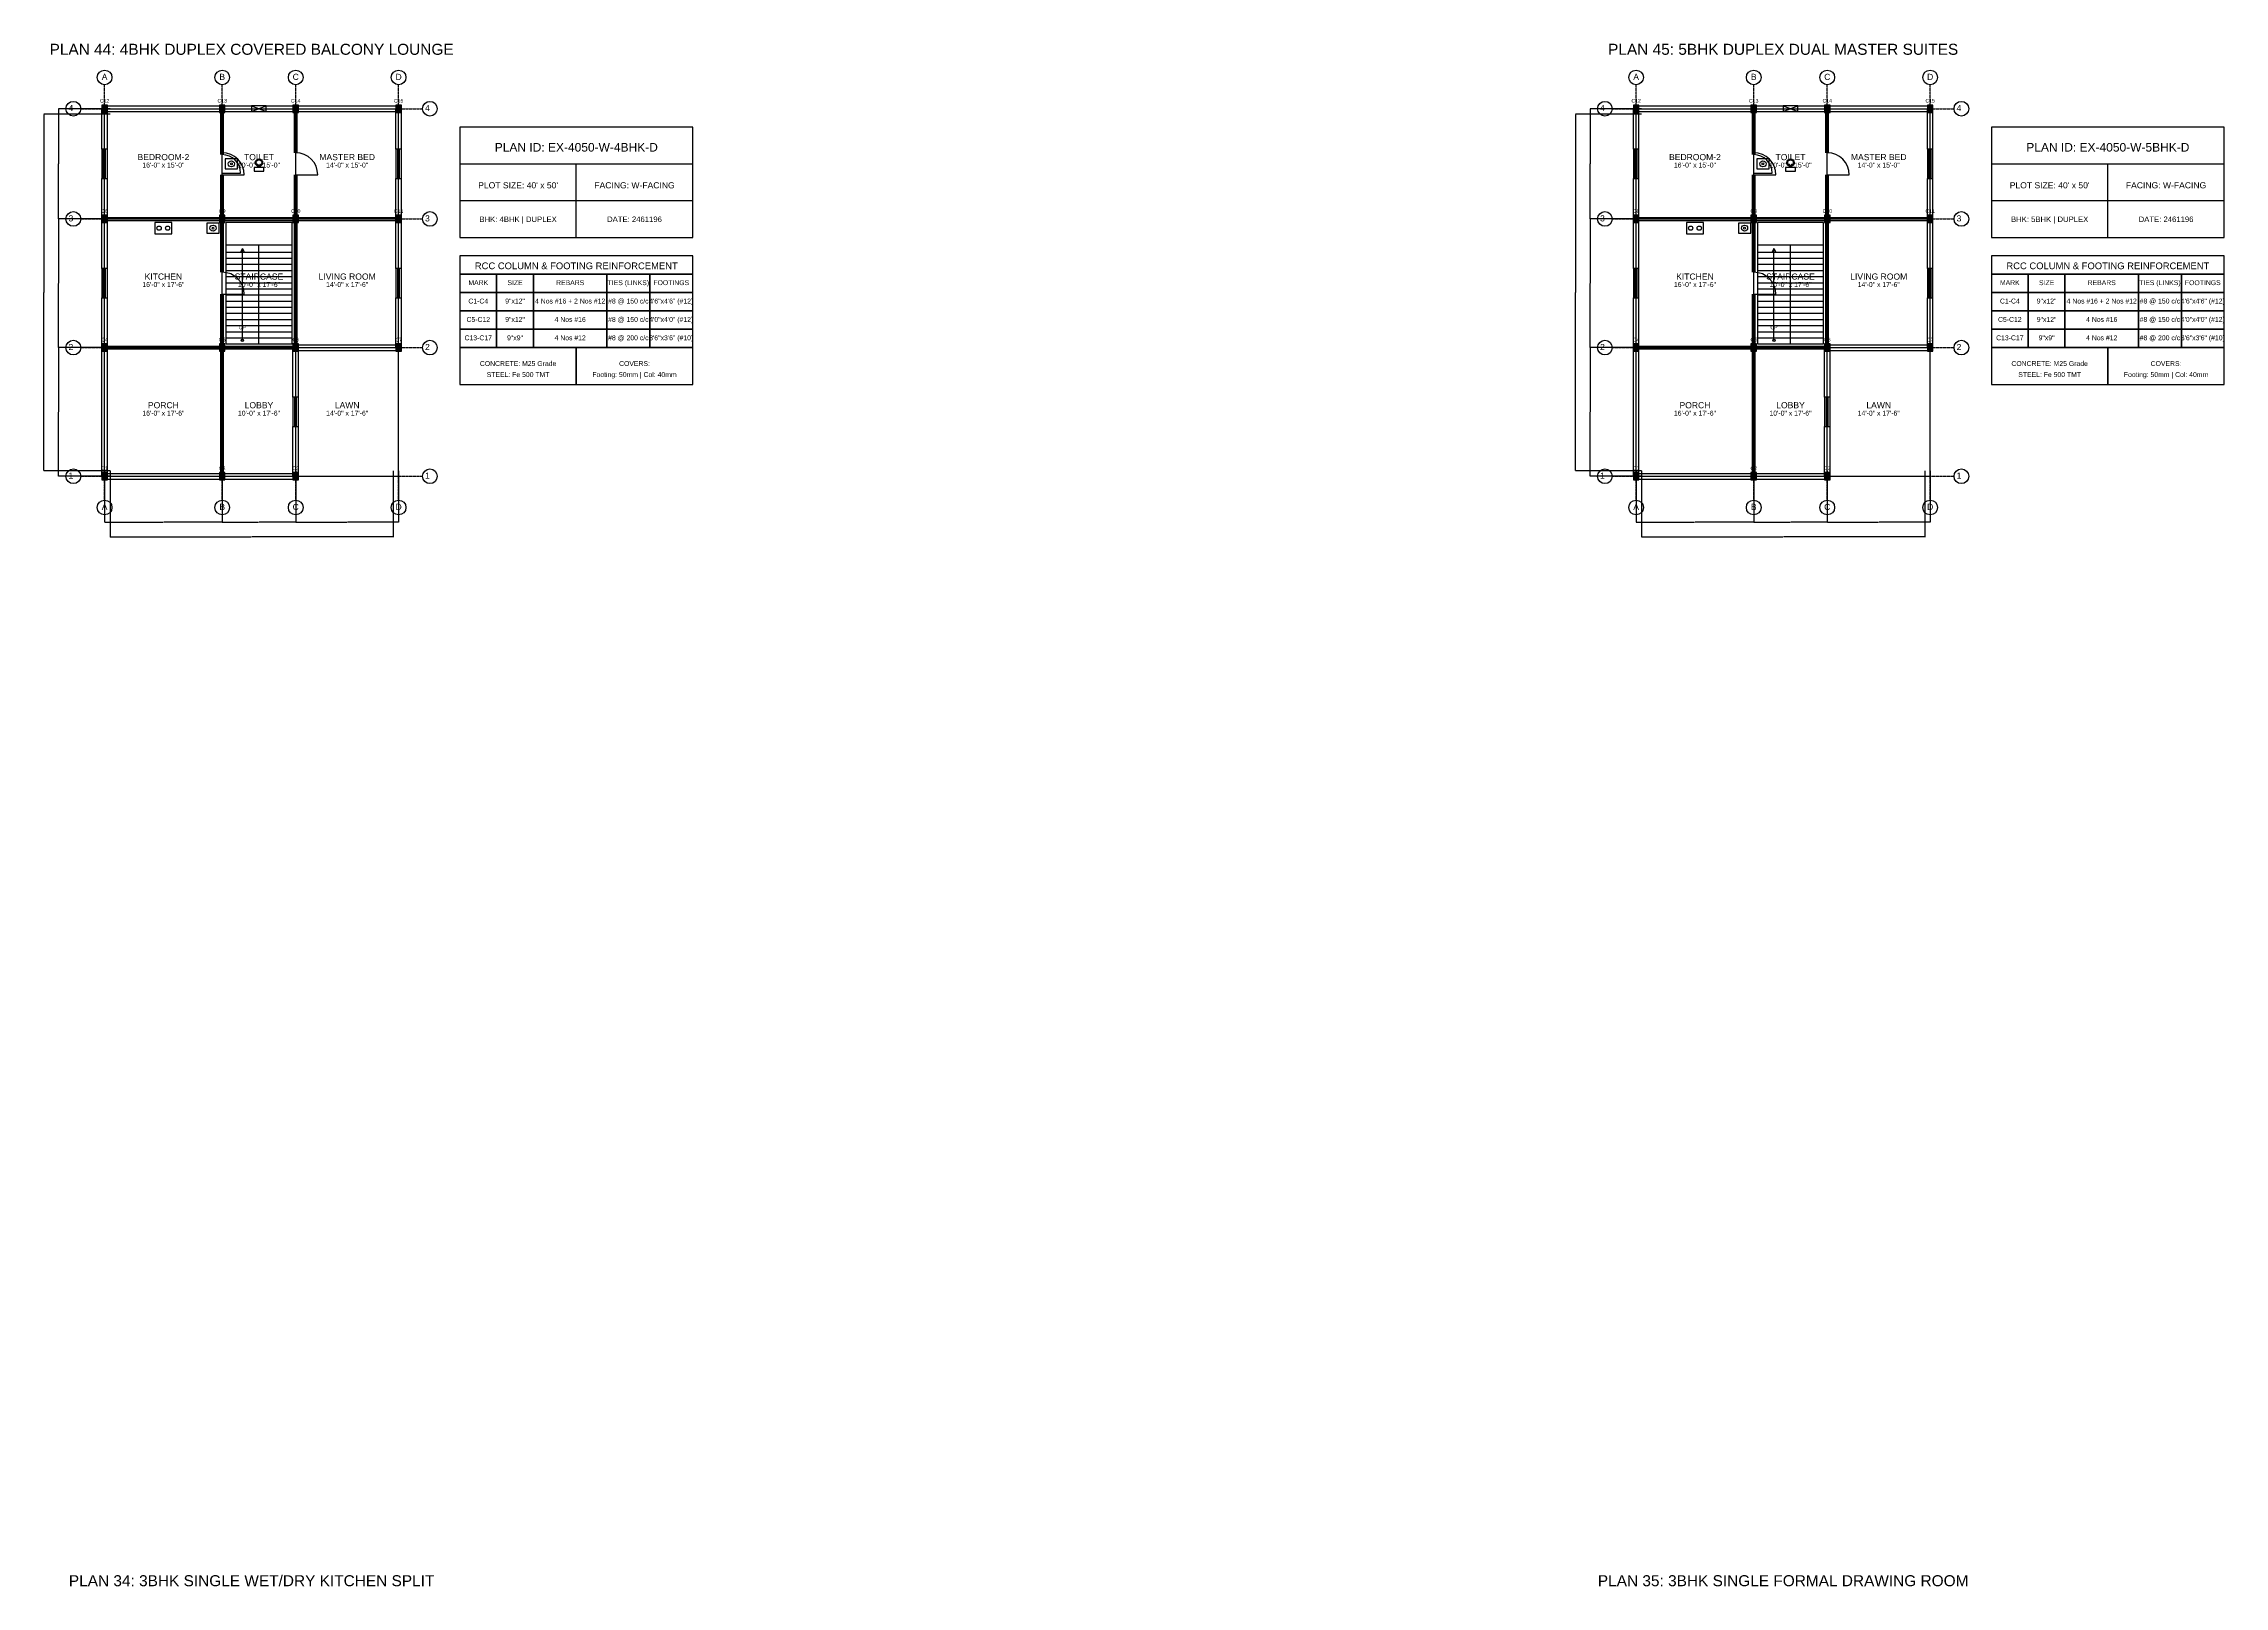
# Model space of a CAD drawing. Header units: inches. Extents: x -134 to 23580, y -99 to 23207.
# Drawn here: x 7400 to 10960, y 8188 to 10706 of the extents above; entities that cross this region are included whole.
import ezdxf
from ezdxf.enums import TextEntityAlignment as Align

# ---------------------------------------------------------------- set-up
doc = ezdxf.new("R2010")
doc.units = ezdxf.units.IN
doc.header["$MEASUREMENT"] = 0
doc.linetypes.add('CENTER', pattern=[2, 1.25, -0.25, 0.25, -0.25])
for name, color, linetype in [('A-COL-HATCH', 251, 'Continuous'), ('A-COLUMN', 1, 'Continuous'), ('A-DIM', 5, 'Continuous'), ('A-DOOR', 30, 'Continuous'), ('A-FIXTURE', 8, 'Continuous'), ('A-STAIR', 6, 'Continuous'), ('A-TEXT', 2, 'Continuous'), ('A-WALL-EXT', 7, 'Continuous'), ('A-WALL-INT', 9, 'Continuous'), ('A-WINDOW', 4, 'Continuous'), ('S-BEAM-FRAMING', 2, 'Continuous'), ('S-BUBBLE', 4, 'Continuous'), ('S-GRID-CENTER', 8, 'CENTER'), ('S-TABLE', 7, 'Continuous'), ('S-TEXT', 3, 'Continuous')]:
    doc.layers.add(name, color=color, linetype=linetype)
doc.styles.get("Standard").update_dxf_attribs({"font": 'arial.ttf'})
doc.dimstyles.get("Standard").update_dxf_attribs({"dimtxt": 0.18, "dimasz": 0.18, "dimexe": 0.18, "dimexo": 0.0625, "dimgap": 0.09, "dimtad": 0, "dimtih": 1, "dimtoh": 1, "dimdec": 4, "dimzin": 0, "dimdsep": 46, "dimtxsty": 'Standard', "dimcen": 0.09, "dimadec": 0, "dimazin": 0, "dimtfac": 1, "dimtdec": 4, "dimtofl": 0, "dimtmove": 0, "dimatfit": 3, "dimfxl": 1, "dimtolj": 1, "dimtzin": 0, "dimarcsym": 0})

# ---------------------------------------------------------------- blocks, each defined once
blk = doc.blocks.new('*D398')
at = {"layer": 'A-DIM', "color": 0, "lineweight": -2, "transparency": 16777216}
for p, q in [((7500, 10008.9), (7500, 9924.8)), ((7692, 10008.9), (7692, 9924.8)), ((7500.2, 9925), (7595.4, 9925)), ((7691.8, 9925), (7596.6, 9925))]:
    blk.add_line(p, q, dxfattribs=at)
at = {"layer": 'A-DIM', "color": 0, "transparency": 16777216}
for points in [[(7500.2, 9925), (7500.2, 9925), (7500, 9925)], [(7691.8, 9925), (7691.8, 9925), (7692, 9925)]]:
    blk.add_solid(points, dxfattribs=at)
at = {"layer": 'Defpoints', "color": 0, "transparency": 16777216}
for p in [(7500, 10009), (7692, 10009), (7692, 9925)]:
    blk.add_point(p, dxfattribs=at)
at = {"layer": 'A-DIM', "color": 0, "transparency": 16777216, "insert": (7596, 9925), "char_height": 0.18, "attachment_point": 5}
blk.add_mtext('\\A1;192.0000', dxfattribs=at)
blk = doc.blocks.new('*D399')
at = {"layer": 'A-DIM', "color": 0, "lineweight": -2, "transparency": 16777216}
for p, q in [((7692, 10008.9), (7692, 9924.8)), ((7812, 10008.9), (7812, 9924.8)), ((7692.2, 9925), (7751.4, 9925)), ((7811.8, 9925), (7752.6, 9925))]:
    blk.add_line(p, q, dxfattribs=at)
at = {"layer": 'A-DIM', "color": 0, "transparency": 16777216}
for points in [[(7692.2, 9925), (7692.2, 9925), (7692, 9925)], [(7811.8, 9925), (7811.8, 9925), (7812, 9925)]]:
    blk.add_solid(points, dxfattribs=at)
at = {"layer": 'Defpoints', "color": 0, "transparency": 16777216}
for p in [(7692, 10009), (7812, 10009), (7812, 9925)]:
    blk.add_point(p, dxfattribs=at)
at = {"layer": 'A-DIM', "color": 0, "transparency": 16777216, "insert": (7752, 9925), "char_height": 0.18, "attachment_point": 5}
blk.add_mtext('\\A1;120.0000', dxfattribs=at)
blk = doc.blocks.new('*D400')
at = {"layer": 'A-DIM', "color": 0, "lineweight": -2, "transparency": 16777216}
for p, q in [((7812, 10008.9), (7812, 9924.8)), ((7980, 10008.9), (7980, 9924.8)), ((7812.2, 9925), (7895.4, 9925)), ((7979.8, 9925), (7896.6, 9925))]:
    blk.add_line(p, q, dxfattribs=at)
at = {"layer": 'A-DIM', "color": 0, "transparency": 16777216}
for points in [[(7812.2, 9925), (7812.2, 9925), (7812, 9925)], [(7979.8, 9925), (7979.8, 9925), (7980, 9925)]]:
    blk.add_solid(points, dxfattribs=at)
at = {"layer": 'Defpoints', "color": 0, "transparency": 16777216}
for p in [(7812, 10009), (7980, 10009), (7980, 9925)]:
    blk.add_point(p, dxfattribs=at)
at = {"layer": 'A-DIM', "color": 0, "transparency": 16777216, "insert": (7896, 9925), "char_height": 0.18, "attachment_point": 5}
blk.add_mtext('\\A1;168.0000', dxfattribs=at)
blk = doc.blocks.new('*D401')
at = {"layer": 'A-DIM', "color": 0, "lineweight": -2, "transparency": 16777216}
for p, q in [((7509, 10008.9375), (7509, 9900.82)), ((7971, 10008.9375), (7971, 9900.82)), ((7509.18, 9901), (7739.393206, 9901)), ((7970.82, 9901), (7740.606794, 9901))]:
    blk.add_line(p, q, dxfattribs=at)
at = {"layer": 'A-DIM', "color": 0, "transparency": 16777216}
for points in [[(7509.18, 9901.03), (7509.18, 9900.97), (7509, 9901)], [(7970.82, 9901.03), (7970.82, 9900.97), (7971, 9901)]]:
    blk.add_solid(points, dxfattribs=at)
at = {"layer": 'Defpoints', "color": 0, "transparency": 16777216}
for p in [(7509, 10009), (7971, 10009), (7971, 9901)]:
    blk.add_point(p, dxfattribs=at)
at = {"layer": 'A-DIM', "color": 0, "transparency": 16777216, "insert": (7740, 9901), "char_height": 0.18, "attachment_point": 5}
blk.add_mtext('\\A1;462.0000', dxfattribs=at)
blk = doc.blocks.new('*D402')
at = {"layer": 'A-DIM', "color": 0, "lineweight": -2, "transparency": 16777216}
for p, q in [((7508.9, 10210), (7424.8, 10210)), ((7425, 10209.8), (7425, 10105.2)), ((7425, 10000.2), (7425, 10104.8)), ((7508.9, 10000), (7424.8, 10000))]:
    blk.add_line(p, q, dxfattribs=at)
at = {"layer": 'A-DIM', "color": 0, "transparency": 16777216}
for points in [[(7425, 10209.8), (7425, 10209.8), (7425, 10210)], [(7425, 10000.2), (7425, 10000.2), (7425, 10000)]]:
    blk.add_solid(points, dxfattribs=at)
at = {"layer": 'Defpoints', "color": 0, "transparency": 16777216}
for p in [(7425, 10210), (7509, 10210), (7509, 10000)]:
    blk.add_point(p, dxfattribs=at)
at = {"layer": 'A-DIM', "color": 0, "transparency": 16777216, "insert": (7425, 10105), "char_height": 0.18, "attachment_point": 5}
blk.add_mtext('\\A1;210.0000', dxfattribs=at)
blk = doc.blocks.new('*D403')
at = {"layer": 'A-DIM', "color": 0, "lineweight": -2, "transparency": 16777216}
for p, q in [((7508.9, 10420), (7424.8, 10420)), ((7425, 10419.8), (7425, 10315.2)), ((7425, 10210.2), (7425, 10314.8)), ((7508.9, 10210), (7424.8, 10210))]:
    blk.add_line(p, q, dxfattribs=at)
at = {"layer": 'A-DIM', "color": 0, "transparency": 16777216}
for points in [[(7425, 10419.8), (7425, 10419.8), (7425, 10420)], [(7425, 10210.2), (7425, 10210.2), (7425, 10210)]]:
    blk.add_solid(points, dxfattribs=at)
at = {"layer": 'Defpoints', "color": 0, "transparency": 16777216}
for p in [(7425, 10420), (7509, 10420), (7509, 10210)]:
    blk.add_point(p, dxfattribs=at)
at = {"layer": 'A-DIM', "color": 0, "transparency": 16777216, "insert": (7425, 10315), "char_height": 0.18, "attachment_point": 5}
blk.add_mtext('\\A1;210.0000', dxfattribs=at)
blk = doc.blocks.new('*D404')
at = {"layer": 'A-DIM', "color": 0, "lineweight": -2, "transparency": 16777216}
for p, q in [((7508.9, 10600), (7424.8, 10600)), ((7425, 10599.8), (7425, 10510.2)), ((7425, 10420.2), (7425, 10509.8)), ((7508.9, 10420), (7424.8, 10420))]:
    blk.add_line(p, q, dxfattribs=at)
at = {"layer": 'A-DIM', "color": 0, "transparency": 16777216}
for points in [[(7425, 10599.8), (7425, 10599.8), (7425, 10600)], [(7425, 10420.2), (7425, 10420.2), (7425, 10420)]]:
    blk.add_solid(points, dxfattribs=at)
at = {"layer": 'Defpoints', "color": 0, "transparency": 16777216}
for p in [(7425, 10600), (7509, 10600), (7509, 10420)]:
    blk.add_point(p, dxfattribs=at)
at = {"layer": 'A-DIM', "color": 0, "transparency": 16777216, "insert": (7425, 10510), "char_height": 0.18, "attachment_point": 5}
blk.add_mtext('\\A1;180.0000', dxfattribs=at)
blk = doc.blocks.new('*D405')
at = {"layer": 'A-DIM', "color": 0, "lineweight": -2, "transparency": 16777216}
for p, q in [((7508.9, 10591), (7400.8, 10591)), ((7401, 10590.8), (7401, 10300.2)), ((7401, 10009.2), (7401, 10299.8)), ((7508.9, 10009), (7400.8, 10009))]:
    blk.add_line(p, q, dxfattribs=at)
at = {"layer": 'A-DIM', "color": 0, "transparency": 16777216}
for points in [[(7401, 10590.8), (7401, 10590.8), (7401, 10591)], [(7401, 10009.2), (7401, 10009.2), (7401, 10009)]]:
    blk.add_solid(points, dxfattribs=at)
at = {"layer": 'Defpoints', "color": 0, "transparency": 16777216}
for p in [(7401, 10591), (7509, 10591), (7509, 10009)]:
    blk.add_point(p, dxfattribs=at)
at = {"layer": 'A-DIM', "color": 0, "transparency": 16777216, "insert": (7401, 10300), "char_height": 0.18, "attachment_point": 5}
blk.add_mtext('\\A1;582.0000', dxfattribs=at)
blk = doc.blocks.new('*D406')
at = {"layer": 'A-DIM', "color": 0, "lineweight": -2, "transparency": 16777216}
for p, q in [((10000, 10008.9), (10000, 9924.8)), ((10192, 10008.9), (10192, 9924.8)), ((10000.2, 9925), (10095.4, 9925)), ((10191.8, 9925), (10096.6, 9925))]:
    blk.add_line(p, q, dxfattribs=at)
at = {"layer": 'A-DIM', "color": 0, "transparency": 16777216}
for points in [[(10000.2, 9925), (10000.2, 9925), (10000, 9925)], [(10191.8, 9925), (10191.8, 9925), (10192, 9925)]]:
    blk.add_solid(points, dxfattribs=at)
at = {"layer": 'Defpoints', "color": 0, "transparency": 16777216}
for p in [(10000, 10009), (10192, 10009), (10192, 9925)]:
    blk.add_point(p, dxfattribs=at)
at = {"layer": 'A-DIM', "color": 0, "transparency": 16777216, "insert": (10096, 9925), "char_height": 0.18, "attachment_point": 5}
blk.add_mtext('\\A1;192.0000', dxfattribs=at)
blk = doc.blocks.new('*D407')
at = {"layer": 'A-DIM', "color": 0, "lineweight": -2, "transparency": 16777216}
for p, q in [((10192, 10008.9), (10192, 9924.8)), ((10312, 10008.9), (10312, 9924.8)), ((10192.2, 9925), (10251.4, 9925)), ((10311.8, 9925), (10252.6, 9925))]:
    blk.add_line(p, q, dxfattribs=at)
at = {"layer": 'A-DIM', "color": 0, "transparency": 16777216}
for points in [[(10192.2, 9925), (10192.2, 9925), (10192, 9925)], [(10311.8, 9925), (10311.8, 9925), (10312, 9925)]]:
    blk.add_solid(points, dxfattribs=at)
at = {"layer": 'Defpoints', "color": 0, "transparency": 16777216}
for p in [(10192, 10009), (10312, 10009), (10312, 9925)]:
    blk.add_point(p, dxfattribs=at)
at = {"layer": 'A-DIM', "color": 0, "transparency": 16777216, "insert": (10252, 9925), "char_height": 0.18, "attachment_point": 5}
blk.add_mtext('\\A1;120.0000', dxfattribs=at)
blk = doc.blocks.new('*D408')
at = {"layer": 'A-DIM', "color": 0, "lineweight": -2, "transparency": 16777216}
for p, q in [((10312, 10008.9), (10312, 9924.8)), ((10480, 10008.9), (10480, 9924.8)), ((10312.2, 9925), (10395.4, 9925)), ((10479.8, 9925), (10396.6, 9925))]:
    blk.add_line(p, q, dxfattribs=at)
at = {"layer": 'A-DIM', "color": 0, "transparency": 16777216}
for points in [[(10312.2, 9925), (10312.2, 9925), (10312, 9925)], [(10479.8, 9925), (10479.8, 9925), (10480, 9925)]]:
    blk.add_solid(points, dxfattribs=at)
at = {"layer": 'Defpoints', "color": 0, "transparency": 16777216}
for p in [(10312, 10009), (10480, 10009), (10480, 9925)]:
    blk.add_point(p, dxfattribs=at)
at = {"layer": 'A-DIM', "color": 0, "transparency": 16777216, "insert": (10396, 9925), "char_height": 0.18, "attachment_point": 5}
blk.add_mtext('\\A1;168.0000', dxfattribs=at)
blk = doc.blocks.new('*D409')
at = {"layer": 'A-DIM', "color": 0, "lineweight": -2, "transparency": 16777216}
for p, q in [((10009, 10008.9375), (10009, 9900.82)), ((10471, 10008.9375), (10471, 9900.82)), ((10009.18, 9901), (10239.393206, 9901)), ((10470.82, 9901), (10240.606794, 9901))]:
    blk.add_line(p, q, dxfattribs=at)
at = {"layer": 'A-DIM', "color": 0, "transparency": 16777216}
for points in [[(10009.18, 9901.03), (10009.18, 9900.97), (10009, 9901)], [(10470.82, 9901.03), (10470.82, 9900.97), (10471, 9901)]]:
    blk.add_solid(points, dxfattribs=at)
at = {"layer": 'Defpoints', "color": 0, "transparency": 16777216}
for p in [(10009, 10009), (10471, 10009), (10471, 9901)]:
    blk.add_point(p, dxfattribs=at)
at = {"layer": 'A-DIM', "color": 0, "transparency": 16777216, "insert": (10240, 9901), "char_height": 0.18, "attachment_point": 5}
blk.add_mtext('\\A1;462.0000', dxfattribs=at)
blk = doc.blocks.new('*D410')
at = {"layer": 'A-DIM', "color": 0, "lineweight": -2, "transparency": 16777216}
for p, q in [((10008.9, 10210), (9924.8, 10210)), ((9925, 10209.8), (9925, 10105.2)), ((9925, 10000.2), (9925, 10104.8)), ((10008.9, 10000), (9924.8, 10000))]:
    blk.add_line(p, q, dxfattribs=at)
at = {"layer": 'A-DIM', "color": 0, "transparency": 16777216}
for points in [[(9925, 10209.8), (9925, 10209.8), (9925, 10210)], [(9925, 10000.2), (9925, 10000.2), (9925, 10000)]]:
    blk.add_solid(points, dxfattribs=at)
at = {"layer": 'Defpoints', "color": 0, "transparency": 16777216}
for p in [(9925, 10210), (10009, 10210), (10009, 10000)]:
    blk.add_point(p, dxfattribs=at)
at = {"layer": 'A-DIM', "color": 0, "transparency": 16777216, "insert": (9925, 10105), "char_height": 0.18, "attachment_point": 5}
blk.add_mtext('\\A1;210.0000', dxfattribs=at)
blk = doc.blocks.new('*D411')
at = {"layer": 'A-DIM', "color": 0, "lineweight": -2, "transparency": 16777216}
for p, q in [((10008.9, 10420), (9924.8, 10420)), ((9925, 10419.8), (9925, 10315.2)), ((9925, 10210.2), (9925, 10314.8)), ((10008.9, 10210), (9924.8, 10210))]:
    blk.add_line(p, q, dxfattribs=at)
at = {"layer": 'A-DIM', "color": 0, "transparency": 16777216}
for points in [[(9925, 10419.8), (9925, 10419.8), (9925, 10420)], [(9925, 10210.2), (9925, 10210.2), (9925, 10210)]]:
    blk.add_solid(points, dxfattribs=at)
at = {"layer": 'Defpoints', "color": 0, "transparency": 16777216}
for p in [(9925, 10420), (10009, 10420), (10009, 10210)]:
    blk.add_point(p, dxfattribs=at)
at = {"layer": 'A-DIM', "color": 0, "transparency": 16777216, "insert": (9925, 10315), "char_height": 0.18, "attachment_point": 5}
blk.add_mtext('\\A1;210.0000', dxfattribs=at)
blk = doc.blocks.new('*D412')
at = {"layer": 'A-DIM', "color": 0, "lineweight": -2, "transparency": 16777216}
for p, q in [((10008.9, 10600), (9924.8, 10600)), ((9925, 10599.8), (9925, 10510.2)), ((9925, 10420.2), (9925, 10509.8)), ((10008.9, 10420), (9924.8, 10420))]:
    blk.add_line(p, q, dxfattribs=at)
at = {"layer": 'A-DIM', "color": 0, "transparency": 16777216}
for points in [[(9925, 10599.8), (9925, 10599.8), (9925, 10600)], [(9925, 10420.2), (9925, 10420.2), (9925, 10420)]]:
    blk.add_solid(points, dxfattribs=at)
at = {"layer": 'Defpoints', "color": 0, "transparency": 16777216}
for p in [(9925, 10600), (10009, 10600), (10009, 10420)]:
    blk.add_point(p, dxfattribs=at)
at = {"layer": 'A-DIM', "color": 0, "transparency": 16777216, "insert": (9925, 10510), "char_height": 0.18, "attachment_point": 5}
blk.add_mtext('\\A1;180.0000', dxfattribs=at)
blk = doc.blocks.new('*D413')
at = {"layer": 'A-DIM', "color": 0, "lineweight": -2, "transparency": 16777216}
for p, q in [((10008.9, 10591), (9900.8, 10591)), ((9901, 10590.8), (9901, 10300.2)), ((9901, 10009.2), (9901, 10299.8)), ((10008.9, 10009), (9900.8, 10009))]:
    blk.add_line(p, q, dxfattribs=at)
at = {"layer": 'A-DIM', "color": 0, "transparency": 16777216}
for points in [[(9901, 10590.8), (9901, 10590.8), (9901, 10591)], [(9901, 10009.2), (9901, 10009.2), (9901, 10009)]]:
    blk.add_solid(points, dxfattribs=at)
at = {"layer": 'Defpoints', "color": 0, "transparency": 16777216}
for p in [(9901, 10591), (10009, 10591), (10009, 10009)]:
    blk.add_point(p, dxfattribs=at)
at = {"layer": 'A-DIM', "color": 0, "transparency": 16777216, "insert": (9901, 10300), "char_height": 0.18, "attachment_point": 5}
blk.add_mtext('\\A1;582.0000', dxfattribs=at)

msp = doc.modelspace()

# ---------------------------------------------------------------- linework, layer by layer
at = {"layer": 'A-COL-HATCH'}
for points in [[(7495.5, 10594), (7504.5, 10594), (7495.5, 10606), (7504.5, 10606)], [(7687.5, 10594), (7696.5, 10594), (7687.5, 10606), (7696.5, 10606)], [(7807.5, 10594), (7816.5, 10594), (7807.5, 10606), (7816.5, 10606)], [(7975.5, 10594), (7984.5, 10594), (7975.5, 10606), (7984.5, 10606)], [(9995.5, 10594), (10004.5, 10594), (9995.5, 10606), (10004.5, 10606)], [(10187.5, 10594), (10196.5, 10594), (10187.5, 10606), (10196.5, 10606)], [(10307.5, 10594), (10316.5, 10594), (10307.5, 10606), (10316.5, 10606)], [(10475.5, 10594), (10484.5, 10594), (10475.5, 10606), (10484.5, 10606)], [(7495.5, 10414), (7504.5, 10414), (7495.5, 10426), (7504.5, 10426)], [(7687.5, 10414), (7696.5, 10414), (7687.5, 10426), (7696.5, 10426)], [(7807.5, 10414), (7816.5, 10414), (7807.5, 10426), (7816.5, 10426)], [(7975.5, 10414), (7984.5, 10414), (7975.5, 10426), (7984.5, 10426)], [(9995.5, 10414), (10004.5, 10414), (9995.5, 10426), (10004.5, 10426)], [(10187.5, 10414), (10196.5, 10414), (10187.5, 10426), (10196.5, 10426)], [(10307.5, 10414), (10316.5, 10414), (10307.5, 10426), (10316.5, 10426)], [(10475.5, 10414), (10484.5, 10414), (10475.5, 10426), (10484.5, 10426)], [(7495.5, 10204), (7504.5, 10204), (7495.5, 10216), (7504.5, 10216)], [(7687.5, 10204), (7696.5, 10204), (7687.5, 10216), (7696.5, 10216)], [(7807.5, 10204), (7816.5, 10204), (7807.5, 10216), (7816.5, 10216)], [(7975.5, 10204), (7984.5, 10204), (7975.5, 10216), (7984.5, 10216)], [(9995.5, 10204), (10004.5, 10204), (9995.5, 10216), (10004.5, 10216)], [(10187.5, 10204), (10196.5, 10204), (10187.5, 10216), (10196.5, 10216)], [(10307.5, 10204), (10316.5, 10204), (10307.5, 10216), (10316.5, 10216)], [(10475.5, 10204), (10484.5, 10204), (10475.5, 10216), (10484.5, 10216)], [(7495.5, 9994), (7504.5, 9994), (7495.5, 10006), (7504.5, 10006)], [(7687.5, 9994), (7696.5, 9994), (7687.5, 10006), (7696.5, 10006)], [(7807.5, 9994), (7816.5, 9994), (7807.5, 10006), (7816.5, 10006)], [(9995.5, 9994), (10004.5, 9994), (9995.5, 10006), (10004.5, 10006)], [(10187.5, 9994), (10196.5, 9994), (10187.5, 10006), (10196.5, 10006)], [(10307.5, 9994), (10316.5, 9994), (10307.5, 10006), (10316.5, 10006)]]:
    msp.add_solid(points, dxfattribs=at)
at = {"layer": 'A-COLUMN'}
for points in [[(7495.5, 10594), (7504.5, 10594), (7504.5, 10606), (7495.5, 10606)], [(7687.5, 10594), (7696.5, 10594), (7696.5, 10606), (7687.5, 10606)], [(7807.5, 10594), (7816.5, 10594), (7816.5, 10606), (7807.5, 10606)], [(7975.5, 10594), (7984.5, 10594), (7984.5, 10606), (7975.5, 10606)], [(9995.5, 10594), (10004.5, 10594), (10004.5, 10606), (9995.5, 10606)], [(10187.5, 10594), (10196.5, 10594), (10196.5, 10606), (10187.5, 10606)], [(10307.5, 10594), (10316.5, 10594), (10316.5, 10606), (10307.5, 10606)], [(10475.5, 10594), (10484.5, 10594), (10484.5, 10606), (10475.5, 10606)], [(7495.5, 10414), (7504.5, 10414), (7504.5, 10426), (7495.5, 10426)], [(7687.5, 10414), (7696.5, 10414), (7696.5, 10426), (7687.5, 10426)], [(7807.5, 10414), (7816.5, 10414), (7816.5, 10426), (7807.5, 10426)], [(7975.5, 10414), (7984.5, 10414), (7984.5, 10426), (7975.5, 10426)], [(9995.5, 10414), (10004.5, 10414), (10004.5, 10426), (9995.5, 10426)], [(10187.5, 10414), (10196.5, 10414), (10196.5, 10426), (10187.5, 10426)], [(10307.5, 10414), (10316.5, 10414), (10316.5, 10426), (10307.5, 10426)], [(10475.5, 10414), (10484.5, 10414), (10484.5, 10426), (10475.5, 10426)], [(7495.5, 10204), (7504.5, 10204), (7504.5, 10216), (7495.5, 10216)], [(7687.5, 10204), (7696.5, 10204), (7696.5, 10216), (7687.5, 10216)], [(7807.5, 10204), (7816.5, 10204), (7816.5, 10216), (7807.5, 10216)], [(7975.5, 10204), (7984.5, 10204), (7984.5, 10216), (7975.5, 10216)], [(9995.5, 10204), (10004.5, 10204), (10004.5, 10216), (9995.5, 10216)], [(10187.5, 10204), (10196.5, 10204), (10196.5, 10216), (10187.5, 10216)], [(10307.5, 10204), (10316.5, 10204), (10316.5, 10216), (10307.5, 10216)], [(10475.5, 10204), (10484.5, 10204), (10484.5, 10216), (10475.5, 10216)], [(7495.5, 9994), (7504.5, 9994), (7504.5, 10006), (7495.5, 10006)], [(7687.5, 9994), (7696.5, 9994), (7696.5, 10006), (7687.5, 10006)], [(7807.5, 9994), (7816.5, 9994), (7816.5, 10006), (7807.5, 10006)], [(9995.5, 9994), (10004.5, 9994), (10004.5, 10006), (9995.5, 10006)], [(10187.5, 9994), (10196.5, 9994), (10196.5, 10006), (10187.5, 10006)], [(10307.5, 9994), (10316.5, 9994), (10316.5, 10006), (10307.5, 10006)]]:
    msp.add_lwpolyline(points, close=True, dxfattribs=at)
at = {"layer": 'A-DOOR'}
for p, q in [((7692, 10495), (7722, 10495)), ((7692, 10492), (7728, 10492)), ((7812, 10492), (7848, 10492)), ((10192, 10495), (10222, 10495)), ((10192, 10492), (10228, 10492)), ((10312, 10492), (10348, 10492)), ((7692, 10297), (7728, 10297)), ((10192, 10297), (10228, 10297))]:
    msp.add_line(p, q, dxfattribs=at)
for centre, radius in [((7692, 10492), 36), ((7692, 10495), 30), ((7812, 10492), 36), ((10192, 10492), 36), ((10192, 10495), 30), ((10312, 10492), 36), ((7692, 10297), 36), ((10192, 10297), 36)]:
    msp.add_arc(centre, radius, 0, 90, dxfattribs=at)
at = {"layer": 'A-FIXTURE'}
for points in [[(7697, 10502), (7717, 10502), (7717, 10518), (7697, 10518)], [(7744, 10498), (7760, 10498), (7760, 10504), (7744, 10504)], [(10197, 10502), (10217, 10502), (10217, 10518), (10197, 10518)], [(10244, 10498), (10260, 10498), (10260, 10504), (10244, 10504)], [(7582, 10396), (7610, 10396), (7610, 10414), (7582, 10414)], [(7667, 10397), (7687, 10397), (7687, 10413), (7667, 10413)], [(10082, 10396), (10110, 10396), (10110, 10414), (10082, 10414)], [(10167, 10397), (10187, 10397), (10187, 10413), (10167, 10413)]]:
    msp.add_lwpolyline(points, close=True, dxfattribs=at)
for centre, radius in [((7707, 10510), 5), ((7707, 10510), 1.5), ((7752, 10512), 6), ((7752, 10512), 4.5), ((10207, 10510), 5), ((10207, 10510), 1.5), ((10252, 10512), 6), ((10252, 10512), 4.5), ((7589, 10405), 3.5), ((7603, 10405), 3.5), ((7677, 10405), 5), ((7677, 10405), 1.5), ((10089, 10405), 3.5), ((10103, 10405), 3.5), ((10177, 10405), 5), ((10177, 10405), 1.5)]:
    msp.add_circle(centre, radius, dxfattribs=at)
at = {"layer": 'A-STAIR'}
for p, q in [((7698, 10378), (7806, 10378)), ((7698, 10366), (7752, 10366)), ((7725, 10372), (7722, 10366)), ((7725, 10222), (7725, 10372)), ((7725, 10372), (7728, 10366)), ((7752, 10216), (7752, 10378)), ((7752, 10366), (7806, 10366)), ((10198, 10378), (10306, 10378)), ((10198, 10366), (10252, 10366)), ((10225, 10372), (10222, 10366)), ((10225, 10222), (10225, 10372)), ((10225, 10372), (10228, 10366)), ((10252, 10216), (10252, 10378)), ((10252, 10366), (10306, 10366)), ((7698, 10356), (7752, 10356)), ((7698, 10346), (7752, 10346)), ((7698, 10336), (7752, 10336)), ((7698, 10326), (7752, 10326)), ((7752, 10356), (7806, 10356)), ((7752, 10346), (7806, 10346)), ((7752, 10336), (7806, 10336)), ((7752, 10326), (7806, 10326)), ((10198, 10356), (10252, 10356)), ((10198, 10346), (10252, 10346)), ((10198, 10336), (10252, 10336)), ((10198, 10326), (10252, 10326)), ((10252, 10356), (10306, 10356)), ((10252, 10346), (10306, 10346)), ((10252, 10336), (10306, 10336)), ((10252, 10326), (10306, 10326)), ((7698, 10316), (7752, 10316)), ((7698, 10306), (7752, 10306)), ((7698, 10296), (7752, 10296)), ((7752, 10316), (7806, 10316)), ((7752, 10306), (7806, 10306)), ((7752, 10296), (7806, 10296)), ((10198, 10316), (10252, 10316)), ((10198, 10306), (10252, 10306)), ((10198, 10296), (10252, 10296)), ((10252, 10316), (10306, 10316)), ((10252, 10306), (10306, 10306)), ((10252, 10296), (10306, 10296)), ((7698, 10286), (7752, 10286)), ((7698, 10276), (7752, 10276)), ((7698, 10266), (7752, 10266)), ((7698, 10256), (7752, 10256)), ((7752, 10286), (7806, 10286)), ((7752, 10276), (7806, 10276)), ((7752, 10266), (7806, 10266)), ((7752, 10256), (7806, 10256)), ((10198, 10286), (10252, 10286)), ((10198, 10276), (10252, 10276)), ((10198, 10266), (10252, 10266)), ((10198, 10256), (10252, 10256)), ((10252, 10286), (10306, 10286)), ((10252, 10276), (10306, 10276)), ((10252, 10266), (10306, 10266)), ((10252, 10256), (10306, 10256)), ((7698, 10246), (7752, 10246)), ((7698, 10236), (7752, 10236)), ((7698, 10226), (7752, 10226)), ((7752, 10246), (7806, 10246)), ((7752, 10236), (7806, 10236)), ((7752, 10226), (7806, 10226)), ((10198, 10246), (10252, 10246)), ((10198, 10236), (10252, 10236)), ((10198, 10226), (10252, 10226)), ((10252, 10246), (10306, 10246)), ((10252, 10236), (10306, 10236)), ((10252, 10226), (10306, 10226))]:
    msp.add_line(p, q, dxfattribs=at)
for points in [[(7698, 10216), (7806, 10216), (7806, 10414), (7698, 10414)], [(10198, 10216), (10306, 10216), (10306, 10414), (10198, 10414)]]:
    msp.add_lwpolyline(points, close=True, dxfattribs=at)
for centre in [(7725, 10222), (10225, 10222)]:
    msp.add_circle(centre, 2, dxfattribs=at)
at = {"layer": 'A-WALL-EXT'}
for p, q in [((7495.5, 10534), (7495.5, 10600)), ((7500, 10604.5), (7692, 10604.5)), ((7500, 10595.5), (7692, 10595.5)), ((7504.5, 10534), (7504.5, 10600)), ((7692, 10604.5), (7740, 10604.5)), ((7692, 10595.5), (7740, 10595.5)), ((7764, 10604.5), (7812, 10604.5)), ((7764, 10595.5), (7812, 10595.5)), ((7812, 10604.5), (7980, 10604.5)), ((7812, 10595.5), (7980, 10595.5)), ((7975.5, 10534), (7975.5, 10600)), ((7984.5, 10534), (7984.5, 10600)), ((9995.5, 10534), (9995.5, 10600)), ((10000, 10604.5), (10192, 10604.5)), ((10000, 10595.5), (10192, 10595.5)), ((10004.5, 10534), (10004.5, 10600)), ((10192, 10604.5), (10240, 10604.5)), ((10192, 10595.5), (10240, 10595.5)), ((10264, 10604.5), (10312, 10604.5)), ((10264, 10595.5), (10312, 10595.5)), ((10312, 10604.5), (10480, 10604.5)), ((10312, 10595.5), (10480, 10595.5)), ((10475.5, 10534), (10475.5, 10600)), ((10484.5, 10534), (10484.5, 10600)), ((8080, 10510), (8460, 10510)), ((8270, 10390), (8270, 10510)), ((10580, 10510), (10960, 10510)), ((10770, 10390), (10770, 10510)), ((7495.5, 10420), (7495.5, 10486)), ((7504.5, 10420), (7504.5, 10486)), ((7975.5, 10420), (7975.5, 10486)), ((7984.5, 10420), (7984.5, 10486)), ((9995.5, 10420), (9995.5, 10486)), ((10004.5, 10420), (10004.5, 10486)), ((10475.5, 10420), (10475.5, 10486)), ((10484.5, 10420), (10484.5, 10486)), ((8080, 10450), (8460, 10450)), ((10580, 10450), (10960, 10450)), ((7495.5, 10339), (7495.5, 10420)), ((7504.5, 10339), (7504.5, 10420)), ((7975.5, 10339), (7975.5, 10420)), ((7984.5, 10339), (7984.5, 10420)), ((9995.5, 10339), (9995.5, 10420)), ((10004.5, 10339), (10004.5, 10420)), ((10475.5, 10339), (10475.5, 10420)), ((10484.5, 10339), (10484.5, 10420)), ((7495.5, 10210), (7495.5, 10291)), ((7504.5, 10210), (7504.5, 10291)), ((7975.5, 10210), (7975.5, 10291)), ((7984.5, 10210), (7984.5, 10291)), ((9995.5, 10210), (9995.5, 10291)), ((10004.5, 10210), (10004.5, 10291)), ((10475.5, 10210), (10475.5, 10291)), ((10484.5, 10210), (10484.5, 10291)), ((7495.5, 10000), (7495.5, 10210)), ((7504.5, 10000), (7504.5, 10210)), ((7807.5, 10129), (7807.5, 10210)), ((7812, 10214.5), (7980, 10214.5)), ((7812, 10205.5), (7980, 10205.5)), ((7816.5, 10129), (7816.5, 10210)), ((9995.5, 10000), (9995.5, 10210)), ((10004.5, 10000), (10004.5, 10210)), ((10307.5, 10129), (10307.5, 10210)), ((10312, 10214.5), (10480, 10214.5)), ((10312, 10205.5), (10480, 10205.5)), ((10316.5, 10129), (10316.5, 10210)), ((7807.5, 10000), (7807.5, 10081)), ((7816.5, 10000), (7816.5, 10081)), ((10307.5, 10000), (10307.5, 10081)), ((10316.5, 10000), (10316.5, 10081)), ((7500, 10004.5), (7692, 10004.5)), ((7692, 10004.5), (7812, 10004.5)), ((10000, 10004.5), (10192, 10004.5)), ((10192, 10004.5), (10312, 10004.5)), ((7500, 9995.5), (7692, 9995.5)), ((7692, 9995.5), (7812, 9995.5)), ((10000, 9995.5), (10192, 9995.5)), ((10192, 9995.5), (10312, 9995.5))]:
    msp.add_line(p, q, dxfattribs=at)
for points in [[(8080, 10390), (8460, 10390), (8460, 10570), (8080, 10570)], [(10580, 10390), (10960, 10390), (10960, 10570), (10580, 10570)]]:
    msp.add_lwpolyline(points, close=True, dxfattribs=at)
at = {"layer": 'A-WALL-INT'}
for p, q in [((7689.75, 10525), (7689.75, 10600)), ((7694.25, 10525), (7694.25, 10600)), ((7809.75, 10528), (7809.75, 10600)), ((7814.25, 10528), (7814.25, 10600)), ((10189.75, 10525), (10189.75, 10600)), ((10194.25, 10525), (10194.25, 10600)), ((10309.75, 10528), (10309.75, 10600)), ((10314.25, 10528), (10314.25, 10600)), ((7689.75, 10420), (7689.75, 10492)), ((7694.25, 10420), (7694.25, 10492)), ((7809.75, 10420), (7809.75, 10492)), ((7814.25, 10420), (7814.25, 10492)), ((10189.75, 10420), (10189.75, 10492)), ((10194.25, 10420), (10194.25, 10492)), ((10309.75, 10420), (10309.75, 10492)), ((10314.25, 10420), (10314.25, 10492)), ((7500, 10422.25), (7692, 10422.25)), ((7500, 10417.75), (7692, 10417.75)), ((7689.75, 10333), (7689.75, 10420)), ((7692, 10422.25), (7812, 10422.25)), ((7692, 10417.75), (7812, 10417.75)), ((7694.25, 10333), (7694.25, 10420)), ((7809.75, 10210), (7809.75, 10420)), ((7812, 10422.25), (7980, 10422.25)), ((7812, 10417.75), (7980, 10417.75)), ((7814.25, 10210), (7814.25, 10420)), ((10000, 10422.25), (10192, 10422.25)), ((10000, 10417.75), (10192, 10417.75)), ((10189.75, 10333), (10189.75, 10420)), ((10192, 10422.25), (10312, 10422.25)), ((10192, 10417.75), (10312, 10417.75)), ((10194.25, 10333), (10194.25, 10420)), ((10309.75, 10210), (10309.75, 10420)), ((10312, 10422.25), (10480, 10422.25)), ((10312, 10417.75), (10480, 10417.75)), ((10314.25, 10210), (10314.25, 10420)), ((7689.75, 10210), (7689.75, 10297)), ((7694.25, 10210), (7694.25, 10297)), ((10189.75, 10210), (10189.75, 10297)), ((10194.25, 10210), (10194.25, 10297)), ((7500, 10212.25), (7692, 10212.25)), ((7500, 10207.75), (7692, 10207.75)), ((7689.75, 10000), (7689.75, 10210)), ((7692, 10212.25), (7812, 10212.25)), ((7692, 10207.75), (7812, 10207.75)), ((7694.25, 10000), (7694.25, 10210)), ((10000, 10212.25), (10192, 10212.25)), ((10000, 10207.75), (10192, 10207.75)), ((10189.75, 10000), (10189.75, 10210)), ((10192, 10212.25), (10312, 10212.25)), ((10192, 10207.75), (10312, 10207.75)), ((10194.25, 10000), (10194.25, 10210))]:
    msp.add_line(p, q, dxfattribs=at)
at = {"layer": 'A-WINDOW'}
for p, q in [((7740, 10595.5), (7764, 10604.5)), ((7740, 10604.5), (7764, 10595.5)), ((10240, 10595.5), (10264, 10604.5)), ((10240, 10604.5), (10264, 10595.5)), ((7498.5, 10486), (7498.5, 10534)), ((7501.5, 10486), (7501.5, 10534)), ((7978.5, 10486), (7978.5, 10534)), ((7981.5, 10486), (7981.5, 10534)), ((9998.5, 10486), (9998.5, 10534)), ((10001.5, 10486), (10001.5, 10534)), ((10478.5, 10486), (10478.5, 10534)), ((10481.5, 10486), (10481.5, 10534)), ((7498.5, 10291), (7498.5, 10339)), ((7501.5, 10291), (7501.5, 10339)), ((7978.5, 10291), (7978.5, 10339)), ((7981.5, 10291), (7981.5, 10339)), ((9998.5, 10291), (9998.5, 10339)), ((10001.5, 10291), (10001.5, 10339)), ((10478.5, 10291), (10478.5, 10339)), ((10481.5, 10291), (10481.5, 10339)), ((7810.5, 10081), (7810.5, 10129)), ((7813.5, 10081), (7813.5, 10129)), ((10310.5, 10081), (10310.5, 10129)), ((10313.5, 10081), (10313.5, 10129))]:
    msp.add_line(p, q, dxfattribs=at)
for points in [[(7740, 10595.5), (7764, 10595.5), (7764, 10604.5), (7740, 10604.5)], [(10240, 10595.5), (10264, 10595.5), (10264, 10604.5), (10240, 10604.5)], [(7495.5, 10486), (7504.5, 10486), (7504.5, 10534), (7495.5, 10534)], [(7975.5, 10486), (7984.5, 10486), (7984.5, 10534), (7975.5, 10534)], [(9995.5, 10486), (10004.5, 10486), (10004.5, 10534), (9995.5, 10534)], [(10475.5, 10486), (10484.5, 10486), (10484.5, 10534), (10475.5, 10534)], [(7495.5, 10291), (7504.5, 10291), (7504.5, 10339), (7495.5, 10339)], [(7975.5, 10291), (7984.5, 10291), (7984.5, 10339), (7975.5, 10339)], [(9995.5, 10291), (10004.5, 10291), (10004.5, 10339), (9995.5, 10339)], [(10475.5, 10291), (10484.5, 10291), (10484.5, 10339), (10475.5, 10339)], [(7807.5, 10081), (7816.5, 10081), (7816.5, 10129), (7807.5, 10129)], [(10307.5, 10081), (10316.5, 10081), (10316.5, 10129), (10307.5, 10129)]]:
    msp.add_lwpolyline(points, close=True, dxfattribs=at)
at = {"layer": 'S-BEAM-FRAMING'}
for p, q in [((7500, 10000), (7500, 10600)), ((7500, 10600), (7980, 10600)), ((7692, 10000), (7692, 10600)), ((7812, 10000), (7812, 10600)), ((7980, 10000), (7980, 10600)), ((10000, 10000), (10000, 10600)), ((10000, 10600), (10480, 10600)), ((10192, 10000), (10192, 10600)), ((10312, 10000), (10312, 10600)), ((10480, 10000), (10480, 10600)), ((7500, 10420), (7980, 10420)), ((10000, 10420), (10480, 10420)), ((7500, 10210), (7980, 10210)), ((10000, 10210), (10480, 10210)), ((7500, 10000), (7980, 10000)), ((10000, 10000), (10480, 10000))]:
    msp.add_line(p, q, dxfattribs=at)
at = {"layer": 'S-BUBBLE'}
for centre in [(7500, 10651), (7692, 10651), (7812, 10651), (7980, 10651), (10000, 10651), (10192, 10651), (10312, 10651), (10480, 10651), (7449, 10600), (8031, 10600), (9949, 10600), (10531, 10600), (7449, 10420), (8031, 10420), (9949, 10420), (10531, 10420), (7449, 10210), (8031, 10210), (9949, 10210), (10531, 10210), (7449, 10000), (8031, 10000), (9949, 10000), (10531, 10000), (7500, 9949), (7692, 9949), (7812, 9949), (7980, 9949), (10000, 9949), (10192, 9949), (10312, 9949), (10480, 9949)]:
    msp.add_circle(centre, 12, dxfattribs=at)
at = {"layer": 'S-GRID-CENTER'}
for p, q in [((7500, 9961), (7500, 10639)), ((7692, 9961), (7692, 10639)), ((7812, 9961), (7812, 10639)), ((7980, 9961), (7980, 10639)), ((10000, 9961), (10000, 10639)), ((10192, 9961), (10192, 10639)), ((10312, 9961), (10312, 10639)), ((10480, 9961), (10480, 10639)), ((7461, 10600), (8019, 10600)), ((9961, 10600), (10519, 10600)), ((7461, 10420), (8019, 10420)), ((9961, 10420), (10519, 10420)), ((7461, 10210), (8019, 10210)), ((9961, 10210), (10519, 10210)), ((7461, 10000), (8019, 10000)), ((9961, 10000), (10519, 10000))]:
    msp.add_line(p, q, dxfattribs=at)
at = {"layer": 'S-TABLE'}
for points in [[(8080, 10330), (8460, 10330), (8460, 10360), (8080, 10360)], [(10580, 10330), (10960, 10330), (10960, 10360), (10580, 10360)], [(8080, 10300), (8140, 10300), (8140, 10330), (8080, 10330)], [(8140, 10300), (8200, 10300), (8200, 10330), (8140, 10330)], [(8200, 10300), (8320, 10300), (8320, 10330), (8200, 10330)], [(8320, 10300), (8390, 10300), (8390, 10330), (8320, 10330)], [(8390, 10300), (8460, 10300), (8460, 10330), (8390, 10330)], [(10580, 10300), (10640, 10300), (10640, 10330), (10580, 10330)], [(10640, 10300), (10700, 10300), (10700, 10330), (10640, 10330)], [(10700, 10300), (10820, 10300), (10820, 10330), (10700, 10330)], [(10820, 10300), (10890, 10300), (10890, 10330), (10820, 10330)], [(10890, 10300), (10960, 10300), (10960, 10330), (10890, 10330)], [(8080, 10270), (8140, 10270), (8140, 10300), (8080, 10300)], [(8140, 10270), (8200, 10270), (8200, 10300), (8140, 10300)], [(8200, 10270), (8320, 10270), (8320, 10300), (8200, 10300)], [(8320, 10270), (8390, 10270), (8390, 10300), (8320, 10300)], [(8390, 10270), (8460, 10270), (8460, 10300), (8390, 10300)], [(10580, 10270), (10640, 10270), (10640, 10300), (10580, 10300)], [(10640, 10270), (10700, 10270), (10700, 10300), (10640, 10300)], [(10700, 10270), (10820, 10270), (10820, 10300), (10700, 10300)], [(10820, 10270), (10890, 10270), (10890, 10300), (10820, 10300)], [(10890, 10270), (10960, 10270), (10960, 10300), (10890, 10300)], [(8080, 10240), (8140, 10240), (8140, 10270), (8080, 10270)], [(8140, 10240), (8200, 10240), (8200, 10270), (8140, 10270)], [(8200, 10240), (8320, 10240), (8320, 10270), (8200, 10270)], [(8320, 10240), (8390, 10240), (8390, 10270), (8320, 10270)], [(8390, 10240), (8460, 10240), (8460, 10270), (8390, 10270)], [(10580, 10240), (10640, 10240), (10640, 10270), (10580, 10270)], [(10640, 10240), (10700, 10240), (10700, 10270), (10640, 10270)], [(10700, 10240), (10820, 10240), (10820, 10270), (10700, 10270)], [(10820, 10240), (10890, 10240), (10890, 10270), (10820, 10270)], [(10890, 10240), (10960, 10240), (10960, 10270), (10890, 10270)], [(8080, 10210), (8140, 10210), (8140, 10240), (8080, 10240)], [(8140, 10210), (8200, 10210), (8200, 10240), (8140, 10240)], [(8200, 10210), (8320, 10210), (8320, 10240), (8200, 10240)], [(8320, 10210), (8390, 10210), (8390, 10240), (8320, 10240)], [(8390, 10210), (8460, 10210), (8460, 10240), (8390, 10240)], [(10580, 10210), (10640, 10210), (10640, 10240), (10580, 10240)], [(10640, 10210), (10700, 10210), (10700, 10240), (10640, 10240)], [(10700, 10210), (10820, 10210), (10820, 10240), (10700, 10240)], [(10820, 10210), (10890, 10210), (10890, 10240), (10820, 10240)], [(10890, 10210), (10960, 10210), (10960, 10240), (10890, 10240)], [(8080, 10150), (8270, 10150), (8270, 10210), (8080, 10210)], [(8270, 10150), (8460, 10150), (8460, 10210), (8270, 10210)], [(10580, 10150), (10770, 10150), (10770, 10210), (10580, 10210)], [(10770, 10150), (10960, 10150), (10960, 10210), (10770, 10210)]]:
    msp.add_lwpolyline(points, close=True, dxfattribs=at)

# ---------------------------------------------------------------- texts
at = {"layer": 'A-TEXT'}
for s, height, p in [('PLAN 44: 4BHK DUPLEX COVERED BALCONY LOUNGE', 18, (7740, 10688)), ('PLAN 45: 5BHK DUPLEX DUAL MASTER SUITES', 18, (10240, 10688)), ('C12', 6, (7500, 10610)), ('C13', 6, (7692, 10610)), ('C14', 6, (7812, 10610)), ('C15', 6, (7980, 10610)), ('C12', 6, (10000, 10610)), ('C13', 6, (10192, 10610)), ('C14', 6, (10312, 10610)), ('C15', 6, (10480, 10610)), ('PLAN ID: EX-4050-W-4BHK-D', 14, (8270, 10530)), ('PLAN ID: EX-4050-W-5BHK-D', 14, (10770, 10530)), ('BEDROOM-2', 10, (7596, 10516)), ('16\'-0" x 15\'-0"', 8, (7596, 10504)), ('10\'-0" x 15\'-0"', 8, (7752, 10504)), ('TOILET', 10, (7752, 10516)), ('MASTER BED', 10, (7896, 10516)), ('14\'-0" x 15\'-0"', 8, (7896, 10504)), ('BEDROOM-2', 10, (10096, 10516)), ('16\'-0" x 15\'-0"', 8, (10096, 10504)), ('10\'-0" x 15\'-0"', 8, (10252, 10504)), ('TOILET', 10, (10252, 10516)), ('MASTER BED', 10, (10396, 10516)), ('14\'-0" x 15\'-0"', 8, (10396, 10504)), ("PLOT SIZE: 40' x 50'", 10, (8175, 10470)), ('FACING: W-FACING', 10, (8365, 10470)), ("PLOT SIZE: 40' x 50'", 10, (10675, 10470)), ('FACING: W-FACING', 10, (10865, 10470)), ('C8', 6, (7500, 10430)), ('C9', 6, (7692, 10430)), ('C10', 6, (7812, 10430)), ('C11', 6, (7980, 10430)), ('C8', 6, (10000, 10430)), ('C9', 6, (10192, 10430)), ('C10', 6, (10312, 10430)), ('C11', 6, (10480, 10430)), ('BHK: 4BHK | DUPLEX', 9, (8175, 10415)), ('DATE: 2461196', 9, (8365, 10415)), ('BHK: 5BHK | DUPLEX', 9, (10675, 10415)), ('DATE: 2461196', 9, (10865, 10415)), ('KITCHEN', 10, (7596, 10321)), ('STAIRCASE', 10, (7752, 10321)), ('LIVING ROOM', 10, (7896, 10321)), ('KITCHEN', 10, (10096, 10321)), ('STAIRCASE', 10, (10252, 10321)), ('LIVING ROOM', 10, (10396, 10321)), ('16\'-0" x 17\'-6"', 8, (7596, 10309)), ('10\'-0" x 17\'-6"', 8, (7752, 10309)), ('14\'-0" x 17\'-6"', 8, (7896, 10309)), ('16\'-0" x 17\'-6"', 8, (10096, 10309)), ('10\'-0" x 17\'-6"', 8, (10252, 10309)), ('14\'-0" x 17\'-6"', 8, (10396, 10309)), ('C4', 6, (7500, 10220)), ('C5', 6, (7692, 10220)), ('UP', 6, (7725, 10240)), ('C6', 6, (7812, 10220)), ('C7', 6, (7980, 10220)), ('C4', 6, (10000, 10220)), ('C5', 6, (10192, 10220)), ('UP', 6, (10225, 10240)), ('C6', 6, (10312, 10220)), ('C7', 6, (10480, 10220)), ('PORCH', 10, (7596, 10111)), ('LOBBY', 10, (7752, 10111)), ('LAWN', 10, (7896, 10111)), ('PORCH', 10, (10096, 10111)), ('LOBBY', 10, (10252, 10111)), ('LAWN', 10, (10396, 10111)), ('16\'-0" x 17\'-6"', 8, (7596, 10099)), ('10\'-0" x 17\'-6"', 8, (7752, 10099)), ('14\'-0" x 17\'-6"', 8, (7896, 10099)), ('16\'-0" x 17\'-6"', 8, (10096, 10099)), ('10\'-0" x 17\'-6"', 8, (10252, 10099)), ('14\'-0" x 17\'-6"', 8, (10396, 10099)), ('C1', 6, (7500, 10010)), ('C2', 6, (7692, 10010)), ('C3', 6, (7812, 10010)), ('C1', 6, (10000, 10010)), ('C2', 6, (10192, 10010)), ('C3', 6, (10312, 10010)), ('PLAN 34: 3BHK SINGLE WET/DRY KITCHEN SPLIT', 18, (7740, 8188)), ('PLAN 35: 3BHK SINGLE FORMAL DRAWING ROOM', 18, (10240, 8188))]:
    msp.add_text(s, height=height, dxfattribs=at).set_placement(p, align=Align.CENTER)
at = {"layer": 'S-TEXT'}
for s, height, p in [('A', 10, (7500, 10647)), ('B', 10, (7692, 10647)), ('C', 10, (7812, 10647)), ('D', 10, (7980, 10647)), ('A', 10, (10000, 10647)), ('B', 10, (10192, 10647)), ('C', 10, (10312, 10647)), ('D', 10, (10480, 10647)), ('4', 10, (7445, 10596)), ('4', 10, (8027, 10596)), ('4', 10, (9945, 10596)), ('4', 10, (10527, 10596)), ('3', 10, (7445, 10416)), ('3', 10, (8027, 10416)), ('3', 10, (9945, 10416)), ('3', 10, (10527, 10416)), ('RCC COLUMN & FOOTING REINFORCEMENT', 11, (8270, 10338)), ('RCC COLUMN & FOOTING REINFORCEMENT', 11, (10770, 10338)), ('C1-C4', 8, (8110, 10282)), ('MARK', 8, (8110, 10312)), ('9"x12"', 8, (8170, 10282)), ('SIZE', 8, (8170, 10312)), ('4 Nos #16 + 2 Nos #12', 8, (8260, 10282)), ('REBARS', 8, (8260, 10312)), ('TIES (LINKS)', 8, (8355, 10312)), ('#8 @ 150 c/c', 8, (8355, 10282)), ('4\'6"x4\'6" (#12)', 8, (8425, 10282)), ('FOOTINGS', 8, (8425, 10312)), ('C1-C4', 8, (10610, 10282)), ('MARK', 8, (10610, 10312)), ('9"x12"', 8, (10670, 10282)), ('SIZE', 8, (10670, 10312)), ('4 Nos #16 + 2 Nos #12', 8, (10760, 10282)), ('REBARS', 8, (10760, 10312)), ('TIES (LINKS)', 8, (10855, 10312)), ('#8 @ 150 c/c', 8, (10855, 10282)), ('4\'6"x4\'6" (#12)', 8, (10925, 10282)), ('FOOTINGS', 8, (10925, 10312)), ('C5-C12', 8, (8110, 10252)), ('9"x12"', 8, (8170, 10252)), ('4 Nos #16', 8, (8260, 10252)), ('#8 @ 150 c/c', 8, (8355, 10252)), ('4\'0"x4\'0" (#12)', 8, (8425, 10252)), ('C5-C12', 8, (10610, 10252)), ('9"x12"', 8, (10670, 10252)), ('4 Nos #16', 8, (10760, 10252)), ('#8 @ 150 c/c', 8, (10855, 10252)), ('4\'0"x4\'0" (#12)', 8, (10925, 10252)), ('C13-C17', 8, (8110, 10222)), ('9"x9"', 8, (8170, 10222)), ('4 Nos #12', 8, (8260, 10222)), ('#8 @ 200 c/c', 8, (8355, 10222)), ('3\'6"x3\'6" (#10)', 8, (8425, 10222)), ('C13-C17', 8, (10610, 10222)), ('9"x9"', 8, (10670, 10222)), ('4 Nos #12', 8, (10760, 10222)), ('#8 @ 200 c/c', 8, (10855, 10222)), ('3\'6"x3\'6" (#10)', 8, (10925, 10222)), ('2', 10, (7445, 10206)), ('2', 10, (8027, 10206)), ('CONCRETE: M25 Grade', 8, (8175, 10180)), ('COVERS:', 8, (8365, 10180)), ('2', 10, (9945, 10206)), ('2', 10, (10527, 10206)), ('CONCRETE: M25 Grade', 8, (10675, 10180)), ('COVERS:', 8, (10865, 10180)), ('STEEL: Fe 500 TMT', 8, (8175, 10162)), ('Footing: 50mm | Col: 40mm', 8, (8365, 10162)), ('STEEL: Fe 500 TMT', 8, (10675, 10162)), ('Footing: 50mm | Col: 40mm', 8, (10865, 10162)), ('1', 10, (7445, 9996)), ('1', 10, (8027, 9996)), ('1', 10, (9945, 9996)), ('1', 10, (10527, 9996)), ('A', 10, (7500, 9945)), ('B', 10, (7692, 9945)), ('C', 10, (7812, 9945)), ('D', 10, (7980, 9945)), ('A', 10, (10000, 9945)), ('B', 10, (10192, 9945)), ('C', 10, (10312, 9945)), ('D', 10, (10480, 9945))]:
    msp.add_text(s, height=height, dxfattribs=at).set_placement(p, align=Align.CENTER)

# ---------------------------------------------------------------- dimensions: what is measured, and where the dimension line sits
at = {"layer": 'A-DIM'}
for base, p1, p2, picture, middle in [((7401, 10591), (7509, 10009), (7509, 10591), '*D405', (7401, 10300)), ((7425, 10600), (7509, 10420), (7509, 10600), '*D404', (7425, 10510)), ((9901, 10591), (10009, 10009), (10009, 10591), '*D413', (9901, 10300)), ((9925, 10600), (10009, 10420), (10009, 10600), '*D412', (9925, 10510)), ((7425, 10420), (7509, 10210), (7509, 10420), '*D403', (7425, 10315)), ((9925, 10420), (10009, 10210), (10009, 10420), '*D411', (9925, 10315)), ((7425, 10210), (7509, 10000), (7509, 10210), '*D402', (7425, 10105)), ((9925, 10210), (10009, 10000), (10009, 10210), '*D410', (9925, 10105))]:
    dim = msp.add_linear_dim(base=base, p1=p1, p2=p2, angle=90, dimstyle='Standard', dxfattribs=at)
    dim.commit()
    dim.dimension.update_dxf_attribs({"geometry": picture, "text_midpoint": middle})
for base, p1, p2, picture, middle in [((7692, 9925), (7500, 10009), (7692, 10009), '*D398', (7596, 9925)), ((7971, 9901), (7509, 10009), (7971, 10009), '*D401', (7740, 9901)), ((7812, 9925), (7692, 10009), (7812, 10009), '*D399', (7752, 9925)), ((7980, 9925), (7812, 10009), (7980, 10009), '*D400', (7896, 9925)), ((10192, 9925), (10000, 10009), (10192, 10009), '*D406', (10096, 9925)), ((10471, 9901), (10009, 10009), (10471, 10009), '*D409', (10240, 9901)), ((10312, 9925), (10192, 10009), (10312, 10009), '*D407', (10252, 9925)), ((10480, 9925), (10312, 10009), (10480, 10009), '*D408', (10396, 9925))]:
    dim = msp.add_linear_dim(base=base, p1=p1, p2=p2, dimstyle='Standard', dxfattribs=at)
    dim.commit()
    dim.dimension.update_dxf_attribs({"geometry": picture, "text_midpoint": middle})

doc.saveas('drawing.dxf')
